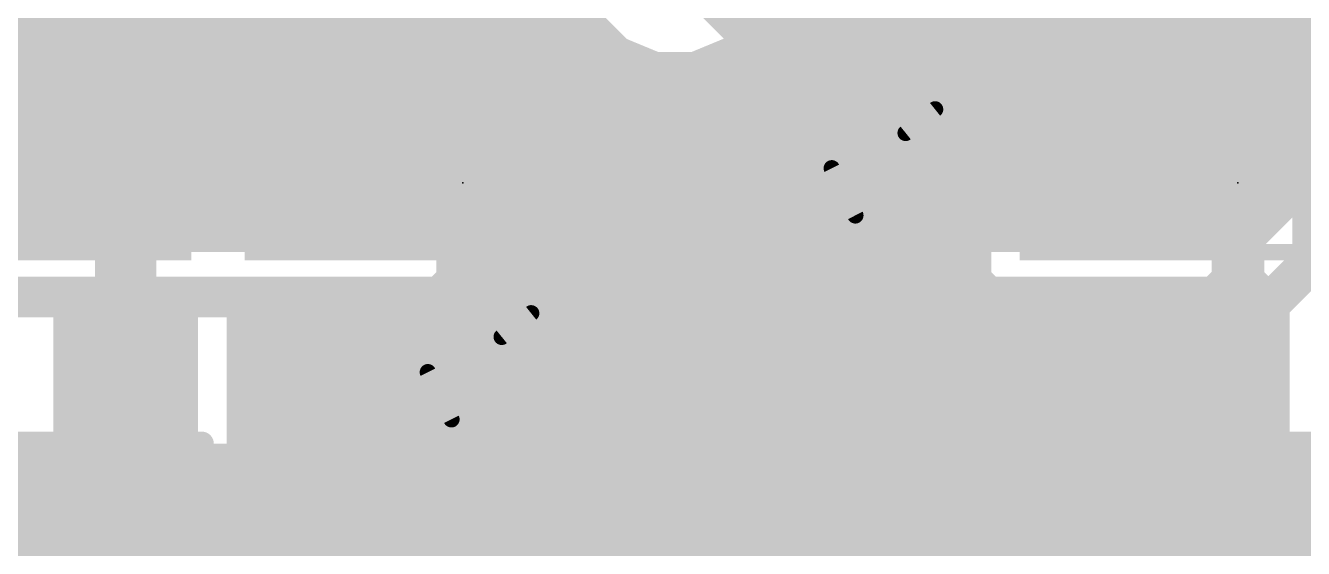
# Model space of a CAD drawing. Extents: x -1.3 to 57, y -0.1 to 23.2.
# Drawn here: x 32.33 to 40.29, y 12.2 to 15.46 of the extents above; entities that cross this region are included whole.
import ezdxf

# ---------------------------------------------------------------- set-up
doc = ezdxf.new("R2010")
doc.units = 0
for name, color, linetype in [('1', 12, 'CONTINUOUS'), ('16', 132, 'CONTINUOUS'), ('21', 253, 'CONTINUOUS'), ('23', 53, 'CONTINUOUS'), ('25', 253, 'CONTINUOUS'), ('51', 253, 'CONTINUOUS')]:
    doc.layers.add(name, color=color, linetype=linetype)

# ---------------------------------------------------------------- blocks, each defined once
blk = doc.blocks.new('RECT')
blk.add_solid([(-0.5, -0.5), (0.5, -0.5), (-0.5, 0.5), (0.5, 0.5)])

msp = doc.modelspace()

# ---------------------------------------------------------------- linework, layer by layer
at = {"layer": '1'}
for points, const_width in [([(36.3728, 15.8242), (37.719, 14.478)], 0.2032), ([(35.6894, 15.6883), (35.7934, 15.4371)], 0.3048), ([(37.8873, 14.8844), (37.0562, 15.7155)], 0.3048), ([(28.774, 15.5448), (35.7488, 15.5448)], 0.3048), ([(37.2269, 15.5448), (44.9072, 15.5448)], 0.3048), ([(35.7934, 15.4371), (35.9857, 15.2448)], 0.3048), ([(32.2092, 15.2908), (32.0158, 15.0974)], 0.3048), ([(33.4988, 15.2908), (32.2092, 15.2908)], 0.3048), ([(33.528, 15.2616), (33.4988, 15.2908)], 0.3048), ([(33.5572, 15.2908), (33.528, 15.2616)], 0.3048), ([(34.8468, 15.2908), (33.5572, 15.2908)], 0.3048), ([(35.0402, 15.0974), (34.8468, 15.2908)], 0.3048), ([(38.3832, 15.2908), (38.1898, 15.0974)], 0.3048), ([(39.6728, 15.2908), (38.3832, 15.2908)], 0.3048), ([(39.8662, 15.0974), (39.6728, 15.2908)], 0.3048), ([(40.0832, 15.2908), (39.8898, 15.0974)], 0.3048), ([(41.3728, 15.2908), (40.0832, 15.2908)], 0.3048), ([(34.8976, 15.24), (35.9974, 15.24)], 0.3048), ([(35.9857, 15.2448), (36.2369, 15.1408)], 0.3048), ([(37.5317, 15.24), (38.3324, 15.24)], 0.3048), ([(39.7236, 15.24), (40.0324, 15.24)], 0.3048), ([(36.2369, 15.1408), (36.4815, 15.1408)], 0.3048), ([(36.4815, 15.1408), (37.3126, 14.3097)], 0.3048), ([(35.0402, 13.8586), (35.0402, 15.0974)], 0.3048), ([(35.2648, 15.0469), (35.2416, 14.9909)], 0.3048), ([(35.3077, 15.0898), (35.2648, 15.0469)], 0.3048), ([(35.3637, 15.113), (35.3077, 15.0898)], 0.3048), ([(35.8131, 15.113), (35.3637, 15.113)], 0.3048), ([(35.8131, 14.5669), (35.8131, 15.113)], 0.3048), ([(36.4403, 15.113), (35.9909, 15.113)], 0.3048), ([(35.9909, 15.113), (35.9909, 14.5669)], 0.3048), ([(36.4963, 15.0898), (36.4403, 15.113)], 0.3048), ([(36.5392, 15.0469), (36.4963, 15.0898)], 0.3048), ([(36.5624, 14.9909), (36.5392, 15.0469)], 0.3048), ([(38.1898, 15.0974), (38.1898, 14.8844)], 0.3048), ([(39.8662, 13.8586), (39.8662, 15.0974)], 0.3048), ([(39.8898, 15.0974), (39.8898, 13.8586)], 0.3048), ([(35.2416, 14.9909), (35.2416, 14.5669)], 0.3048), ([(36.5624, 14.5669), (36.5624, 14.9909)], 0.3048), ([(35.0402, 14.9352), (35.2416, 14.9352)], 0.3048), ([(35.8131, 14.9352), (35.9909, 14.9352)], 0.3048), ([(36.5624, 14.9352), (36.6871, 14.9352)], 0.3048), ([(37.8365, 14.9352), (38.1898, 14.9352)], 0.3048), ([(38.1898, 14.8844), (37.8873, 14.8844)], 0.3048), ([(39.8662, 14.9352), (39.8898, 14.9352)], 0.3048), ([(35.0402, 14.6304), (35.2416, 14.6304)], 0.3048), ([(35.2416, 14.5669), (35.8131, 14.5669)], 0.3048), ([(35.8131, 14.6304), (35.9909, 14.6304)], 0.3048), ([(35.9909, 14.5669), (35.8131, 14.5669)], 0.3048), ([(35.8131, 14.5669), (35.8131, 14.3891)], 0.3048), ([(35.9909, 14.3891), (35.9909, 14.5669)], 0.3048), ([(35.9909, 14.5669), (36.5624, 14.5669)], 0.3048), ([(36.5624, 14.6304), (36.9919, 14.6304)], 0.3048), ([(39.8662, 14.6304), (39.8898, 14.6304)], 0.3048), ([(32.954, 14.378), (32.854, 14.478)], 0.381), ([(32.854, 14.478), (34.202, 14.478)], 0.381), ([(32.954, 13.192), (32.954, 14.378)], 0.381), ([(37.719, 14.478), (39.028, 14.478)], 0.2032), ([(35.8131, 14.3891), (35.2416, 14.3891)], 0.3048), ([(35.2416, 14.3891), (35.2416, 13.9651)], 0.3048), ([(35.8131, 13.843), (35.8131, 14.3891)], 0.3048), ([(35.8131, 14.3891), (35.9909, 14.3891)], 0.3048), ([(35.9909, 14.3891), (35.9909, 13.843)], 0.3048), ([(36.5624, 14.3891), (35.9909, 14.3891)], 0.3048), ([(36.5624, 13.9651), (36.5624, 14.3891)], 0.3048), ([(35.0402, 14.3256), (35.2416, 14.3256)], 0.3048), ([(35.8131, 14.3256), (35.9909, 14.3256)], 0.3048), ([(36.5624, 14.3256), (37.2967, 14.3256)], 0.3048), ([(37.3126, 14.3097), (37.5507, 14.0716)], 0.3048), ([(39.8662, 14.3256), (39.8898, 14.3256)], 0.3048), ([(35.0402, 14.0208), (35.2416, 14.0208)], 0.3048), ([(35.8131, 14.0208), (35.9909, 14.0208)], 0.3048), ([(36.5624, 14.0208), (38.1898, 14.0208)], 0.3048), ([(37.5507, 14.0716), (38.1898, 14.0716)], 0.3048), ([(38.1898, 14.0716), (38.1898, 13.8586)], 0.3048), ([(39.8662, 14.0208), (39.8898, 14.0208)], 0.3048), ([(35.2416, 13.9651), (35.2648, 13.9091)], 0.3048), ([(36.5392, 13.9091), (36.5624, 13.9651)], 0.3048), ([(34.8468, 13.6652), (35.0402, 13.8586)], 0.3048), ([(35.2648, 13.9091), (35.3077, 13.8662)], 0.3048), ([(35.3077, 13.8662), (35.3637, 13.843)], 0.3048), ([(36.4403, 13.843), (36.4963, 13.8662)], 0.3048), ([(36.4963, 13.8662), (36.5392, 13.9091)], 0.3048), ([(38.1898, 13.8586), (38.3258, 13.7227)], 0.3048), ([(39.6728, 13.6652), (39.8662, 13.8586)], 0.3048), ([(39.8898, 13.8586), (40.0478, 13.7006)], 0.3048), ([(35.3637, 13.843), (35.8131, 13.843)], 0.3048), ([(35.9909, 13.843), (36.4403, 13.843)], 0.3048), ([(34.8976, 13.716), (38.3256, 13.716)], 0.3048), ([(38.3258, 13.7227), (38.3256, 13.7223)], 0.3048), ([(38.3256, 13.7223), (38.3256, 13.2646)], 0.3048), ([(39.7236, 13.716), (40.0324, 13.716)], 0.3048), ([(40.0478, 13.7006), (40.0478, 12.5552)], 0.3048), ([(33.7342, 12.5552), (33.7342, 13.6652)], 0.3048), ([(33.7342, 13.6652), (34.8468, 13.6652)], 0.3048), ([(39.5304, 13.2646), (39.5304, 13.6652)], 0.3048), ([(39.5304, 13.6652), (39.6728, 13.6652)], 0.3048), ([(33.7342, 13.4112), (38.3256, 13.4112)], 0.3048), ([(39.5304, 13.4112), (40.0478, 13.4112)], 0.3048), ([(38.3256, 13.2646), (38.8554, 13.2646)], 0.3048), ([(38.8554, 13.2646), (38.8554, 13.1194)], 0.3048), ([(39.0006, 13.1194), (39.0006, 13.2646)], 0.3048), ([(39.0006, 13.2646), (39.5304, 13.2646)], 0.3048), ([(33.7342, 13.1064), (38.3256, 13.1064)], 0.3048), ([(38.8554, 13.1194), (38.3256, 13.1194)], 0.3048), ([(38.3256, 13.1194), (38.3256, 12.6617)], 0.3048), ([(38.8554, 12.5396), (38.8554, 13.1194)], 0.3048), ([(38.8554, 13.1194), (39.0006, 13.1194)], 0.3048), ([(38.8554, 13.1064), (39.0006, 13.1064)], 0.3048), ([(39.0006, 13.1194), (39.0006, 12.5396)], 0.3048), ([(39.5304, 13.1194), (39.0006, 13.1194)], 0.3048), ([(39.5304, 12.6617), (39.5304, 13.1194)], 0.3048), ([(39.5304, 13.1064), (40.0478, 13.1064)], 0.3048), ([(33.7342, 12.8016), (38.3256, 12.8016)], 0.3048), ([(38.8554, 12.8016), (39.0006, 12.8016)], 0.3048), ([(39.5304, 12.8016), (40.0478, 12.8016)], 0.3048), ([(38.3256, 12.6617), (38.3488, 12.6057)], 0.3048), ([(39.5072, 12.6057), (39.5304, 12.6617)], 0.3048), ([(38.3488, 12.6057), (38.3917, 12.5628)], 0.3048), ([(39.4643, 12.5628), (39.5072, 12.6057)], 0.3048), ([(29.4856, 12.4968), (32.2322, 12.4968)], 0.3048), ([(32.1738, 12.5552), (32.3672, 12.3618)], 0.3048), ([(33.5408, 12.3618), (33.7342, 12.5552)], 0.3048), ([(33.6758, 12.4968), (40.1062, 12.4968)], 0.3048), ([(38.3917, 12.5628), (38.4477, 12.5396)], 0.3048), ([(38.4477, 12.5396), (38.8554, 12.5396)], 0.3048), ([(39.0006, 12.5396), (39.4083, 12.5396)], 0.3048), ([(39.4083, 12.5396), (39.4643, 12.5628)], 0.3048), ([(40.0478, 12.5552), (40.2412, 12.3618)], 0.3048), ([(32.3672, 12.3618), (33.5408, 12.3618)], 0.3048), ([(40.2412, 12.3618), (41.4148, 12.3618)], 0.3048), ([(29.4362, 12.192), (44.9072, 12.192)], 0.3048)]:
    msp.add_lwpolyline(points, dxfattribs=dict(at, const_width=const_width))
for points, const_width in [([(35.7488, 15.4686, 1), (35.7488, 15.621)], 0.1524), ([(37.2269, 15.621, 1), (37.2269, 15.4686)], 0.1524), ([(35.8473, 15.491, 1), (35.7396, 15.3832)], 0.1524), ([(35.723, 15.4079, 1), (35.8638, 15.4662)], 0.1524), ([(32.2631, 15.2369, 1), (32.1553, 15.3447)], 0.1524), ([(33.5527, 15.3447, 1), (33.4449, 15.2369)], 0.1524), ([(33.5572, 15.367, 1), (33.5572, 15.2146)], 0.1524), ([(33.4988, 15.2146, 1), (33.4988, 15.367)], 0.1524), ([(33.6111, 15.2369, 1), (33.5033, 15.3447)], 0.1524), ([(34.9007, 15.3447, 1), (34.7929, 15.2369)], 0.1524), ([(34.8468, 15.2146, 1), (34.8468, 15.367)], 0.1524), ([(38.3832, 15.367, 1), (38.3832, 15.2146)], 0.1524), ([(38.4371, 15.2369, 1), (38.3293, 15.3447)], 0.1524), ([(39.7267, 15.3447, 1), (39.6189, 15.2369)], 0.1524), ([(39.6728, 15.2146, 1), (39.6728, 15.367)], 0.1524), ([(40.0832, 15.367, 1), (40.0832, 15.2146)], 0.1524), ([(40.1371, 15.2369, 1), (40.0293, 15.3447)], 0.1524), ([(33.4741, 15.3154, 1), (33.5819, 15.2077)], 0.1524), ([(33.4741, 15.2077, 1), (33.5819, 15.3155)], 0.1524), ([(34.8976, 15.3162, 1), (34.8976, 15.1638)], 0.1524), ([(36.0148, 15.3152, 1), (35.9565, 15.1744)], 0.1524), ([(35.9318, 15.191, 1), (36.0396, 15.2987)], 0.1524), ([(35.9974, 15.1638, 1), (35.9974, 15.3162)], 0.1524), ([(37.5317, 15.3162, 1), (37.5317, 15.1638)], 0.1524), ([(38.3324, 15.1638, 1), (38.3324, 15.3162)], 0.1524), ([(39.7236, 15.3162, 1), (39.7236, 15.1638)], 0.1524), ([(40.0324, 15.1638, 1), (40.0324, 15.3162)], 0.1524), ([(36.2369, 15.217, 1), (36.2369, 15.0646)], 0.1524), ([(36.2077, 15.0704, 1), (36.266, 15.2112)], 0.1524), ([(36.5353, 15.1947, 1), (36.4276, 15.0869)], 0.1524), ([(36.4815, 15.0646, 1), (36.4815, 15.217)], 0.1524), ([(35.1164, 15.0974, 1), (34.964, 15.0974)], 0.1524), ([(34.9863, 15.0435, 1), (35.0941, 15.1513)], 0.1524), ([(35.3352, 15.0178, 1), (35.1944, 15.0761)], 0.1524), ([(35.2785, 15.1602, 1), (35.3368, 15.0194)], 0.1524), ([(35.3616, 15.0359, 1), (35.2538, 15.1437)], 0.1524), ([(35.3637, 15.1892, 1), (35.3637, 15.0368)], 0.1524), ([(35.3928, 15.0426, 1), (35.3345, 15.1834)], 0.1524), ([(35.8893, 15.113, 1), (35.7369, 15.113)], 0.1524), ([(35.8131, 15.0368, 1), (35.8131, 15.1892)], 0.1524), ([(35.9909, 15.1892, 1), (35.9909, 15.0368)], 0.1524), ([(36.0671, 15.113, 1), (35.9147, 15.113)], 0.1524), ([(36.4695, 15.1834, 1), (36.4112, 15.0426)], 0.1524), ([(36.5502, 15.1437, 1), (36.4424, 15.0359)], 0.1524), ([(36.4403, 15.0368, 1), (36.4403, 15.1892)], 0.1524), ([(36.6096, 15.0761, 1), (36.4688, 15.0178)], 0.1524), ([(36.4672, 15.0194, 1), (36.5255, 15.1602)], 0.1524), ([(38.266, 15.0974, 1), (38.1136, 15.0974)], 0.1524), ([(38.1359, 15.1513, 1), (38.2437, 15.0435)], 0.1524), ([(39.9424, 15.0974, 1), (39.79, 15.0974)], 0.1524), ([(39.8123, 15.0435, 1), (39.9201, 15.1513)], 0.1524), ([(39.966, 15.0974, 1), (39.8136, 15.0974)], 0.1524), ([(39.8359, 15.1513, 1), (39.9437, 15.0435)], 0.1524), ([(35.3178, 14.9909, 1), (35.1654, 14.9909)], 0.1524), ([(35.2109, 15.1008, 1), (35.3187, 14.993)], 0.1524), ([(36.4853, 14.993, 1), (36.5931, 15.1008)], 0.1524), ([(36.6386, 14.9909, 1), (36.4862, 14.9909)], 0.1524), ([(35.0402, 15.0114, 1), (35.0402, 14.859)], 0.1524), ([(35.1712, 15.0201, 1), (35.312, 14.9618)], 0.1524), ([(35.2416, 14.859, 1), (35.2416, 15.0114)], 0.1524), ([(35.8131, 15.0114, 1), (35.8131, 14.859)], 0.1524), ([(35.9909, 14.859, 1), (35.9909, 15.0114)], 0.1524), ([(36.5624, 15.0114, 1), (36.5624, 14.859)], 0.1524), ([(36.492, 14.9618, 1), (36.6328, 15.0201)], 0.1524), ([(36.6871, 14.859, 1), (36.6871, 15.0114)], 0.1524), ([(37.8365, 15.0114, 1), (37.8365, 14.859)], 0.1524), ([(37.8873, 14.9606, 1), (37.8873, 14.8082)], 0.1524), ([(38.1898, 14.859, 1), (38.1898, 15.0114)], 0.1524), ([(38.1898, 14.8082, 1), (38.1898, 14.9606)], 0.1524), ([(39.8662, 15.0114, 1), (39.8662, 14.859)], 0.1524), ([(39.8898, 14.859, 1), (39.8898, 15.0114)], 0.1524), ([(37.8335, 14.8305, 1), (37.9412, 14.9383)], 0.1524), ([(38.1136, 14.8844, 1), (38.266, 14.8844)], 0.1524), ([(35.0402, 14.7066, 1), (35.0402, 14.5542)], 0.1524), ([(35.2416, 14.6431, 1), (35.2416, 14.4907)], 0.1524), ([(35.2416, 14.5542, 1), (35.2416, 14.7066)], 0.1524), ([(35.8131, 14.7066, 1), (35.8131, 14.5542)], 0.1524), ([(35.8131, 14.6431, 1), (35.8131, 14.4907)], 0.1524), ([(35.8893, 14.5669, 1), (35.7369, 14.5669)], 0.1524), ([(35.8131, 14.4907, 1), (35.8131, 14.6431)], 0.1524), ([(36.0671, 14.5669, 1), (35.9147, 14.5669)], 0.1524), ([(35.9909, 14.6431, 1), (35.9909, 14.4907)], 0.1524), ([(35.9909, 14.5542, 1), (35.9909, 14.7066)], 0.1524), ([(35.9909, 14.4907, 1), (35.9909, 14.6431)], 0.1524), ([(36.5624, 14.7066, 1), (36.5624, 14.5542)], 0.1524), ([(36.5624, 14.4907, 1), (36.5624, 14.6431)], 0.1524), ([(36.9919, 14.5542, 1), (36.9919, 14.7066)], 0.1524), ([(39.8662, 14.7066, 1), (39.8662, 14.5542)], 0.1524), ([(39.8898, 14.5542, 1), (39.8898, 14.7066)], 0.1524), ([(32.9214, 14.5454, 1), (32.7866, 14.4106)], 0.1905), ([(32.854, 14.5733, 1), (32.854, 14.3828)], 0.1905), ([(34.202, 14.3828, 1), (34.202, 14.5733)], 0.1905), ([(35.1654, 14.5669, 1), (35.3178, 14.5669)], 0.1524), ([(35.7369, 14.5669, 1), (35.8893, 14.5669)], 0.1524), ([(35.9147, 14.5669, 1), (36.0671, 14.5669)], 0.1524), ([(36.4862, 14.5669, 1), (36.6386, 14.5669)], 0.1524), ([(33.0493, 14.378, 1), (32.8588, 14.378)], 0.1905), ([(37.719, 14.5288, 1), (37.719, 14.4272)], 0.1016), ([(37.6831, 14.4421, 1), (37.7549, 14.5139)], 0.1016), ([(39.028, 14.4272, 1), (39.028, 14.5288)], 0.1016), ([(32.8866, 14.3106, 1), (33.0214, 14.4454)], 0.1905), ([(35.2416, 14.4653, 1), (35.2416, 14.3129)], 0.1524), ([(35.3178, 14.3891, 1), (35.1654, 14.3891)], 0.1524), ([(35.8893, 14.3891, 1), (35.7369, 14.3891)], 0.1524), ([(35.8131, 14.4653, 1), (35.8131, 14.3129)], 0.1524), ([(35.8131, 14.3129, 1), (35.8131, 14.4653)], 0.1524), ([(36.0671, 14.3891, 1), (35.9147, 14.3891)], 0.1524), ([(35.9909, 14.4653, 1), (35.9909, 14.3129)], 0.1524), ([(35.9909, 14.3129, 1), (35.9909, 14.4653)], 0.1524), ([(36.6386, 14.3891, 1), (36.4862, 14.3891)], 0.1524), ([(36.5624, 14.3129, 1), (36.5624, 14.4653)], 0.1524), ([(35.0402, 14.4018, 1), (35.0402, 14.2494)], 0.1524), ([(35.2416, 14.2494, 1), (35.2416, 14.4018)], 0.1524), ([(35.8131, 14.4018, 1), (35.8131, 14.2494)], 0.1524), ([(35.7369, 14.3891, 1), (35.8893, 14.3891)], 0.1524), ([(35.9147, 14.3891, 1), (36.0671, 14.3891)], 0.1524), ([(35.9909, 14.2494, 1), (35.9909, 14.4018)], 0.1524), ([(36.5624, 14.4018, 1), (36.5624, 14.2494)], 0.1524), ([(37.3665, 14.3635, 1), (37.2587, 14.2558)], 0.1524), ([(37.2587, 14.2558, 1), (37.3665, 14.3635)], 0.1524), ([(37.2967, 14.2494, 1), (37.2967, 14.4018)], 0.1524), ([(39.8662, 14.4018, 1), (39.8662, 14.2494)], 0.1524), ([(39.8898, 14.2494, 1), (39.8898, 14.4018)], 0.1524), ([(35.0402, 14.097, 1), (35.0402, 13.9446)], 0.1524), ([(35.2416, 13.9446, 1), (35.2416, 14.097)], 0.1524), ([(35.8131, 14.097, 1), (35.8131, 13.9446)], 0.1524), ([(35.9909, 13.9446, 1), (35.9909, 14.097)], 0.1524), ([(36.5624, 14.097, 1), (36.5624, 13.9446)], 0.1524), ([(37.5507, 14.1478, 1), (37.5507, 13.9954)], 0.1524), ([(37.4968, 14.0177, 1), (37.6045, 14.1255)], 0.1524), ([(38.266, 14.0716, 1), (38.1136, 14.0716)], 0.1524), ([(38.1898, 13.9954, 1), (38.1898, 14.1478)], 0.1524), ([(38.1898, 13.9446, 1), (38.1898, 14.097)], 0.1524), ([(39.8662, 14.097, 1), (39.8662, 13.9446)], 0.1524), ([(39.8898, 13.9446, 1), (39.8898, 14.097)], 0.1524), ([(35.312, 13.9942, 1), (35.1712, 13.9359)], 0.1524), ([(36.6328, 13.9359, 1), (36.492, 13.9942)], 0.1524), ([(35.0941, 13.8047, 1), (34.9863, 13.9125)], 0.1524), ([(35.1654, 13.9651, 1), (35.3178, 13.9651)], 0.1524), ([(35.3187, 13.963, 1), (35.2109, 13.8552)], 0.1524), ([(35.1944, 13.8799, 1), (35.3352, 13.9382)], 0.1524), ([(35.3368, 13.9366, 1), (35.2785, 13.7958)], 0.1524), ([(36.4688, 13.9382, 1), (36.6096, 13.8799)], 0.1524), ([(36.5255, 13.7958, 1), (36.4672, 13.9366)], 0.1524), ([(36.5931, 13.8552, 1), (36.4853, 13.963)], 0.1524), ([(36.4862, 13.9651, 1), (36.6386, 13.9651)], 0.1524), ([(38.2437, 13.9125, 1), (38.1359, 13.8047)], 0.1524), ([(39.9201, 13.8047, 1), (39.8123, 13.9125)], 0.1524), ([(39.9437, 13.9125, 1), (39.8359, 13.8047)], 0.1524), ([(34.964, 13.8586, 1), (35.1164, 13.8586)], 0.1524), ([(35.2538, 13.8123, 1), (35.3616, 13.9201)], 0.1524), ([(35.3637, 13.9192, 1), (35.3637, 13.7668)], 0.1524), ([(35.3345, 13.7726, 1), (35.3928, 13.9134)], 0.1524), ([(35.8131, 13.7668, 1), (35.8131, 13.9192)], 0.1524), ([(35.9909, 13.9192, 1), (35.9909, 13.7668)], 0.1524), ([(36.4112, 13.9134, 1), (36.4695, 13.7726)], 0.1524), ([(36.4424, 13.9201, 1), (36.5502, 13.8123)], 0.1524), ([(36.4403, 13.7668, 1), (36.4403, 13.9192)], 0.1524), ([(38.1136, 13.8586, 1), (38.266, 13.8586)], 0.1524), ([(39.79, 13.8586, 1), (39.9424, 13.8586)], 0.1524), ([(39.8136, 13.8586, 1), (39.966, 13.8586)], 0.1524), ([(34.8976, 13.7922, 1), (34.8976, 13.6398)], 0.1524), ([(35.7369, 13.843, 1), (35.8893, 13.843)], 0.1524), ([(35.9147, 13.843, 1), (36.0671, 13.843)], 0.1524), ([(38.4018, 13.7223, 1), (38.2494, 13.7223)], 0.1524), ([(38.3959, 13.693, 1), (38.2556, 13.7523)], 0.1524), ([(38.2719, 13.6688, 1), (38.3796, 13.7766)], 0.1524), ([(38.3256, 13.6398, 1), (38.3256, 13.7922)], 0.1524), ([(39.7236, 13.7922, 1), (39.7236, 13.6398)], 0.1524), ([(40.124, 13.7006, 1), (39.9716, 13.7006)], 0.1524), ([(40.0324, 13.6398, 1), (40.0324, 13.7922)], 0.1524), ([(33.8104, 13.6652, 1), (33.658, 13.6652)], 0.1524), ([(33.7342, 13.7414, 1), (33.7342, 13.589)], 0.1524), ([(34.7929, 13.7191, 1), (34.9007, 13.6113)], 0.1524), ([(34.8468, 13.589, 1), (34.8468, 13.7414)], 0.1524), ([(38.2554, 13.752, 1), (38.3958, 13.6927)], 0.1524), ([(39.6066, 13.6652, 1), (39.4542, 13.6652)], 0.1524), ([(39.5304, 13.7414, 1), (39.5304, 13.589)], 0.1524), ([(39.6189, 13.7191, 1), (39.7267, 13.6113)], 0.1524), ([(39.6728, 13.589, 1), (39.6728, 13.7414)], 0.1524), ([(39.9939, 13.6467, 1), (40.1017, 13.7545)], 0.1524), ([(33.7342, 13.4874, 1), (33.7342, 13.335)], 0.1524), ([(38.3256, 13.335, 1), (38.3256, 13.4874)], 0.1524), ([(39.5304, 13.4874, 1), (39.5304, 13.335)], 0.1524), ([(40.0478, 13.335, 1), (40.0478, 13.4874)], 0.1524), ([(38.3256, 13.3408, 1), (38.3256, 13.1884)], 0.1524), ([(38.9316, 13.2646, 1), (38.7792, 13.2646)], 0.1524), ([(38.8554, 13.1884, 1), (38.8554, 13.3408)], 0.1524), ([(39.0768, 13.2646, 1), (38.9244, 13.2646)], 0.1524), ([(39.0006, 13.3408, 1), (39.0006, 13.1884)], 0.1524), ([(39.5304, 13.1884, 1), (39.5304, 13.3408)], 0.1524), ([(32.8588, 13.192, 1), (33.0493, 13.192)], 0.1905), ([(38.2494, 13.2646, 1), (38.4018, 13.2646)], 0.1524), ([(39.4542, 13.2646, 1), (39.6066, 13.2646)], 0.1524), ([(33.7342, 13.1826, 1), (33.7342, 13.0302)], 0.1524), ([(38.3256, 13.1956, 1), (38.3256, 13.0432)], 0.1524), ([(38.4018, 13.1194, 1), (38.2494, 13.1194)], 0.1524), ([(38.3256, 13.0302, 1), (38.3256, 13.1826)], 0.1524), ([(38.9316, 13.1194, 1), (38.7792, 13.1194)], 0.1524), ([(38.8554, 13.1956, 1), (38.8554, 13.0432)], 0.1524), ([(38.8554, 13.1826, 1), (38.8554, 13.0302)], 0.1524), ([(38.8554, 13.0432, 1), (38.8554, 13.1956)], 0.1524), ([(39.0768, 13.1194, 1), (38.9244, 13.1194)], 0.1524), ([(39.0006, 13.1956, 1), (39.0006, 13.0432)], 0.1524), ([(39.0006, 13.0432, 1), (39.0006, 13.1956)], 0.1524), ([(39.0006, 13.0302, 1), (39.0006, 13.1826)], 0.1524), ([(39.6066, 13.1194, 1), (39.4542, 13.1194)], 0.1524), ([(39.5304, 13.1826, 1), (39.5304, 13.0302)], 0.1524), ([(39.5304, 13.0432, 1), (39.5304, 13.1956)], 0.1524), ([(40.0478, 13.0302, 1), (40.0478, 13.1826)], 0.1524), ([(38.7792, 13.1194, 1), (38.9316, 13.1194)], 0.1524), ([(38.9244, 13.1194, 1), (39.0768, 13.1194)], 0.1524), ([(33.7342, 12.8778, 1), (33.7342, 12.7254)], 0.1524), ([(38.3256, 12.7254, 1), (38.3256, 12.8778)], 0.1524), ([(38.8554, 12.8778, 1), (38.8554, 12.7254)], 0.1524), ([(39.0006, 12.7254, 1), (39.0006, 12.8778)], 0.1524), ([(39.5304, 12.8778, 1), (39.5304, 12.7254)], 0.1524), ([(40.0478, 12.7254, 1), (40.0478, 12.8778)], 0.1524), ([(38.396, 12.6908, 1), (38.2552, 12.6325)], 0.1524), ([(39.6008, 12.6325, 1), (39.46, 12.6908)], 0.1524), ([(38.2494, 12.6617, 1), (38.4018, 12.6617)], 0.1524), ([(38.4027, 12.6596, 1), (38.2949, 12.5518)], 0.1524), ([(39.5611, 12.5518, 1), (39.4533, 12.6596)], 0.1524), ([(39.4542, 12.6617, 1), (39.6066, 12.6617)], 0.1524), ([(32.2322, 12.4206, 1), (32.2322, 12.573)], 0.1524), ([(33.6758, 12.573, 1), (33.6758, 12.4206)], 0.1524), ([(33.7881, 12.5013, 1), (33.6803, 12.6091)], 0.1524), ([(38.2784, 12.5765, 1), (38.4192, 12.6348)], 0.1524), ([(38.4208, 12.6332, 1), (38.3625, 12.4924)], 0.1524), ([(38.3378, 12.5089, 1), (38.4456, 12.6167)], 0.1524), ([(38.4477, 12.6158, 1), (38.4477, 12.4634)], 0.1524), ([(38.4185, 12.4692, 1), (38.4768, 12.61)], 0.1524), ([(38.8554, 12.4634, 1), (38.8554, 12.6158)], 0.1524), ([(39.0006, 12.6158, 1), (39.0006, 12.4634)], 0.1524), ([(39.3792, 12.61, 1), (39.4375, 12.4692)], 0.1524), ([(39.4104, 12.6167, 1), (39.5182, 12.5089)], 0.1524), ([(39.4083, 12.4634, 1), (39.4083, 12.6158)], 0.1524), ([(39.4368, 12.6348, 1), (39.5776, 12.5765)], 0.1524), ([(39.4935, 12.4924, 1), (39.4352, 12.6332)], 0.1524), ([(40.1017, 12.6091, 1), (39.9939, 12.5013)], 0.1524), ([(40.1062, 12.4206, 1), (40.1062, 12.573)], 0.1524), ([(33.658, 12.5552, 1), (33.8104, 12.5552)], 0.1524), ([(38.7792, 12.5396, 1), (38.9316, 12.5396)], 0.1524), ([(38.9244, 12.5396, 1), (39.0768, 12.5396)], 0.1524), ([(39.9716, 12.5552, 1), (40.124, 12.5552)], 0.1524), ([(32.3672, 12.438, 1), (32.3672, 12.2856)], 0.1524), ([(32.3133, 12.3079, 1), (32.4211, 12.4157)], 0.1524), ([(33.4869, 12.4157, 1), (33.5947, 12.3079)], 0.1524), ([(33.5408, 12.2856, 1), (33.5408, 12.438)], 0.1524), ([(40.2412, 12.438, 1), (40.2412, 12.2856)], 0.1524), ([(40.1873, 12.3079, 1), (40.2951, 12.4157)], 0.1524)]:
    msp.add_lwpolyline(points, format="xyb", dxfattribs=dict(at, const_width=const_width))
at = {"layer": '16'}
for points, const_width in [([(41.919, 16.1789), (39.9387, 14.1986)], 0.3048), ([(40.1176, 13.7668), (42.3508, 16)], 0.254), ([(36.9522, 15.4371), (37.0562, 15.6883)], 0.3048), ([(36.9968, 15.5448), (41.2849, 15.5448)], 0.3048), ([(36.7599, 15.2448), (36.9522, 15.4371)], 0.3048), ([(22.9982, 15.24), (35.9974, 15.24)], 0.3048), ([(23.0236, 15.2654), (35.9651, 15.2654)], 0.3048), ([(35.9651, 15.2654), (35.9857, 15.2448)], 0.3048), ([(35.9857, 15.2448), (36.2369, 15.1408)], 0.3048), ([(36.5087, 15.1408), (36.7599, 15.2448)], 0.3048), ([(36.7482, 15.24), (40.9801, 15.24)], 0.3048), ([(36.2369, 15.1408), (36.5087, 15.1408)], 0.3048), ([(29.7193, 14.9352), (40.6753, 14.9352)], 0.3048), ([(29.8866, 14.6304), (40.3705, 14.6304)], 0.3048), ([(29.8866, 14.3256), (40.0657, 14.3256)], 0.3048), ([(39.9387, 14.1986), (29.834, 14.1986)], 0.3048), ([(19.9136, 13.7668), (40.1176, 13.7668)], 0.254), ([(20.955, 12.7), (41.0947, 12.7)], 0.3048), ([(20.955, 12.4968), (41.0947, 12.4968)], 0.3048), ([(20.955, 12.192), (41.0947, 12.192)], 0.3048)]:
    msp.add_lwpolyline(points, dxfattribs=dict(at, const_width=const_width))
for points, const_width in [([(36.9968, 15.621, 1), (36.9968, 15.4686)], 0.1524), ([(36.8818, 15.4662, 1), (37.0226, 15.4079)], 0.1524), ([(37.006, 15.3832, 1), (36.8983, 15.491)], 0.1524), ([(36.019, 15.3193, 1), (35.9112, 15.2115)], 0.1524), ([(36.0148, 15.3152, 1), (35.9565, 15.1744)], 0.1524), ([(35.9318, 15.191, 1), (36.0396, 15.2987)], 0.1524), ([(35.9651, 15.1892, 1), (35.9651, 15.3416)], 0.1524), ([(35.9974, 15.1638, 1), (35.9974, 15.3162)], 0.1524), ([(36.7482, 15.3162, 1), (36.7482, 15.1638)], 0.1524), ([(36.706, 15.2987, 1), (36.8138, 15.191)], 0.1524), ([(36.7891, 15.1744, 1), (36.7308, 15.3152)], 0.1524), ([(36.2369, 15.217, 1), (36.2369, 15.0646)], 0.1524), ([(36.2077, 15.0704, 1), (36.266, 15.2112)], 0.1524), ([(36.4796, 15.2112, 1), (36.5379, 15.0704)], 0.1524), ([(36.5087, 15.0646, 1), (36.5087, 15.217)], 0.1524), ([(40.0657, 14.2494, 1), (40.0657, 14.4018)], 0.1524), ([(39.8849, 14.2525, 1), (39.9926, 14.1447)], 0.1524), ([(39.9387, 14.1224, 1), (39.9387, 14.2748)], 0.1524), ([(40.0727, 13.8117, 1), (40.1625, 13.7219)], 0.127), ([(40.1176, 13.7033, 1), (40.1176, 13.8303)], 0.127)]:
    msp.add_lwpolyline(points, format="xyb", dxfattribs=dict(at, const_width=const_width))
at = {"layer": '21'}
for points, const_width in [([(35.179, 14.478), (34.925, 14.478)], 0.254), ([(40.005, 14.478), (39.751, 14.478)], 0.254), ([(31.5976, 12.8524), (32.4104, 12.8524)], 0.1524), ([(39.4716, 12.8524), (40.2844, 12.8524)], 0.1524), ([(33.4264, 12.5984), (33.4264, 11.5316)], 0.1524), ([(38.4556, 11.5316), (38.4556, 12.5984)], 0.1524)]:
    msp.add_lwpolyline(points, dxfattribs=dict(at, const_width=const_width))
for points, const_width in [([(34.925, 14.5415, 1), (34.925, 14.4145)], 0.127), ([(35.179, 14.4145, 1), (35.179, 14.5415)], 0.127), ([(39.751, 14.5415, 1), (39.751, 14.4145)], 0.127), ([(40.005, 14.4145, 1), (40.005, 14.5415)], 0.127), ([(32.4104, 12.8143, 1), (32.4104, 12.8905)], 0.0762), ([(39.4716, 12.8905, 1), (39.4716, 12.8143)], 0.0762), ([(40.2844, 12.8143, 1), (40.2844, 12.8905)], 0.0762), ([(33.4645, 12.5984, 1), (33.3883, 12.5984)], 0.0762), ([(38.4937, 12.5984, 1), (38.4175, 12.5984)], 0.0762)]:
    msp.add_lwpolyline(points, format="xyb", dxfattribs=dict(at, const_width=const_width))
at = {"layer": '23'}
for p in [(35.052, 14.478), (39.878, 14.478)]:
    msp.add_point(p, dxfattribs=at)
at = {"layer": '25', "const_width": 0.1016}
for points in [[(37.1294, 14.2748), (37.1294, 14.9352)], [(37.1294, 14.9352), (37.3128, 14.9352)], [(37.8093, 14.7884), (37.9928, 14.9352)], [(37.9928, 14.9352), (37.9928, 14.2748)], [(37.3128, 14.5683), (37.1294, 14.5683)], [(37.4963, 14.2748), (37.3495, 14.5683)], [(37.8093, 14.2748), (38.1762, 14.2748)], [(34.6148, 13.0048), (34.6148, 13.6652)], [(34.6148, 13.6652), (34.7982, 13.6652)], [(35.2947, 13.5184), (35.4782, 13.6652)], [(35.4782, 13.6652), (35.4782, 13.0048)], [(35.9805, 13.5918), (35.9805, 13.6652)], [(35.9805, 13.6652), (36.3474, 13.6652)], [(36.3474, 13.6652), (36.164, 13.0048)], [(34.7982, 13.2983), (34.6148, 13.2983)], [(34.9817, 13.0048), (34.8349, 13.2983)], [(35.2947, 13.0048), (35.6616, 13.0048)]]:
    msp.add_lwpolyline(points, dxfattribs=at)
at = {"layer": '25'}
for points, const_width in [([(37.1548, 14.9352, 1), (37.104, 14.9352)], 0.0508), ([(37.1294, 14.9606, 1), (37.1294, 14.9098)], 0.0508), ([(37.3128, 14.5683, 1), (37.3128, 14.9352)], 0.1016), ([(37.3128, 14.9606, 1), (37.3128, 14.9098)], 0.0508), ([(37.3128, 14.9098, 1), (37.3128, 14.9606)], 0.0508), ([(38.0182, 14.9352, 1), (37.9674, 14.9352)], 0.0508), ([(38.0086, 14.9154, 1), (37.9769, 14.955)], 0.0508), ([(37.7934, 14.8083, 1), (37.8252, 14.7686)], 0.0508), ([(37.1294, 14.5937, 1), (37.1294, 14.5429)], 0.0508), ([(37.3128, 14.5937, 1), (37.3128, 14.5429)], 0.0508), ([(37.3128, 14.5429, 1), (37.3128, 14.5937)], 0.0508), ([(37.3723, 14.5797, 1), (37.3268, 14.557)], 0.0508), ([(37.8093, 14.3002, 1), (37.8093, 14.2494)], 0.0508), ([(38.1762, 14.2494, 1), (38.1762, 14.3002)], 0.0508), ([(37.104, 14.2748, 1), (37.1548, 14.2748)], 0.0508), ([(37.4736, 14.2634, 1), (37.519, 14.2862)], 0.0508), ([(37.9674, 14.2748, 1), (38.0182, 14.2748)], 0.0508), ([(34.6402, 13.6652, 1), (34.5894, 13.6652)], 0.0508), ([(34.6148, 13.6906, 1), (34.6148, 13.6398)], 0.0508), ([(34.7982, 13.2983, 1), (34.7982, 13.6652)], 0.1016), ([(34.7982, 13.6906, 1), (34.7982, 13.6398)], 0.0508), ([(34.7982, 13.6398, 1), (34.7982, 13.6906)], 0.0508), ([(35.5036, 13.6652, 1), (35.4528, 13.6652)], 0.0508), ([(35.494, 13.6454, 1), (35.4623, 13.685)], 0.0508), ([(36.0059, 13.6652, 1), (35.9551, 13.6652)], 0.0508), ([(35.9805, 13.6906, 1), (35.9805, 13.6398)], 0.0508), ([(36.3719, 13.6584, 1), (36.3229, 13.672)], 0.0508), ([(36.3474, 13.6398, 1), (36.3474, 13.6906)], 0.0508), ([(35.9551, 13.5918, 1), (36.0059, 13.5918)], 0.0508), ([(35.2788, 13.5383, 1), (35.3106, 13.4986)], 0.0508), ([(34.6148, 13.3237, 1), (34.6148, 13.2729)], 0.0508), ([(34.7982, 13.3237, 1), (34.7982, 13.2729)], 0.0508), ([(34.7982, 13.2729, 1), (34.7982, 13.3237)], 0.0508), ([(34.8577, 13.3097, 1), (34.8122, 13.287)], 0.0508), ([(35.2947, 13.0302, 1), (35.2947, 12.9794)], 0.0508), ([(35.6616, 12.9794, 1), (35.6616, 13.0302)], 0.0508), ([(34.5894, 13.0048, 1), (34.6402, 13.0048)], 0.0508), ([(34.959, 12.9934, 1), (35.0044, 13.0162)], 0.0508), ([(35.4528, 13.0048, 1), (35.5036, 13.0048)], 0.0508), ([(36.1395, 13.0116, 1), (36.1884, 12.998)], 0.0508)]:
    msp.add_lwpolyline(points, format="xyb", dxfattribs=dict(at, const_width=const_width))
at = {"layer": '51'}
for points, const_width in [([(32.36, 14.897), (31.648, 14.897)], 0.1016), ([(35.408, 14.897), (34.696, 14.897)], 0.1016), ([(40.234, 14.897), (39.522, 14.897)], 0.1016), ([(32.36, 14.046), (31.648, 14.046)], 0.1016), ([(35.408, 14.046), (34.696, 14.046)], 0.1016), ([(40.234, 14.046), (39.522, 14.046)], 0.1016), ([(30.5816, 12.8524), (33.4264, 12.8524)], 0.1524), ([(33.4264, 12.8524), (33.4264, 11.5316)], 0.1524), ([(38.4556, 11.5316), (38.4556, 12.8524)], 0.1524), ([(38.4556, 12.8524), (41.3004, 12.8524)], 0.1524)]:
    msp.add_lwpolyline(points, dxfattribs=dict(at, const_width=const_width))
for points, const_width in [([(32.36, 14.8716, 1), (32.36, 14.9224)], 0.0508), ([(34.696, 14.9224, 1), (34.696, 14.8716)], 0.0508), ([(35.408, 14.8716, 1), (35.408, 14.9224)], 0.0508), ([(39.522, 14.9224, 1), (39.522, 14.8716)], 0.0508), ([(40.234, 14.8716, 1), (40.234, 14.9224)], 0.0508), ([(32.36, 14.0206, 1), (32.36, 14.0714)], 0.0508), ([(34.696, 14.0714, 1), (34.696, 14.0206)], 0.0508), ([(35.408, 14.0206, 1), (35.408, 14.0714)], 0.0508), ([(39.522, 14.0714, 1), (39.522, 14.0206)], 0.0508), ([(40.234, 14.0206, 1), (40.234, 14.0714)], 0.0508), ([(33.4645, 12.8524, 1), (33.3883, 12.8524)], 0.0762), ([(33.4264, 12.8143, 1), (33.4264, 12.8905)], 0.0762), ([(38.4937, 12.8524, 1), (38.4175, 12.8524)], 0.0762), ([(38.4556, 12.8905, 1), (38.4556, 12.8143)], 0.0762)]:
    msp.add_lwpolyline(points, format="xyb", dxfattribs=dict(at, const_width=const_width))

# ---------------------------------------------------------------- block references
at = {"layer": '1', "xscale": 1.016, "yscale": 0.9652, "rotation": 180}
for p in [(32.854, 14.478), (34.202, 14.478), (35.902, 14.478), (39.028, 14.478), (40.728, 14.478)]:
    msp.add_blockref('RECT', p, dxfattribs=at)
at = {"layer": '1', "xscale": 0.9, "rotation": 180}
for p in [(32.954, 13.192), (38.928, 13.192)]:
    msp.add_blockref('RECT', p, dxfattribs=at)
at = {"layer": '51', "rotation": 180}
for p, xscale, yscale in [((32.5922, 14.4729), 0.5001, 0.95), ((34.4718, 14.4729), 0.5001, 0.95), ((35.6401, 14.4729), 0.5001, 0.95), ((39.2978, 14.4729), 0.5001, 0.95), ((40.4661, 14.4729), 0.5001, 0.95), ((32.9565, 13.2715), 0.508, 0.635), ((38.9255, 13.2715), 0.508, 0.635)]:
    msp.add_blockref('RECT', p, dxfattribs=dict(at, xscale=xscale, yscale=yscale))

doc.saveas('drawing.dxf')
